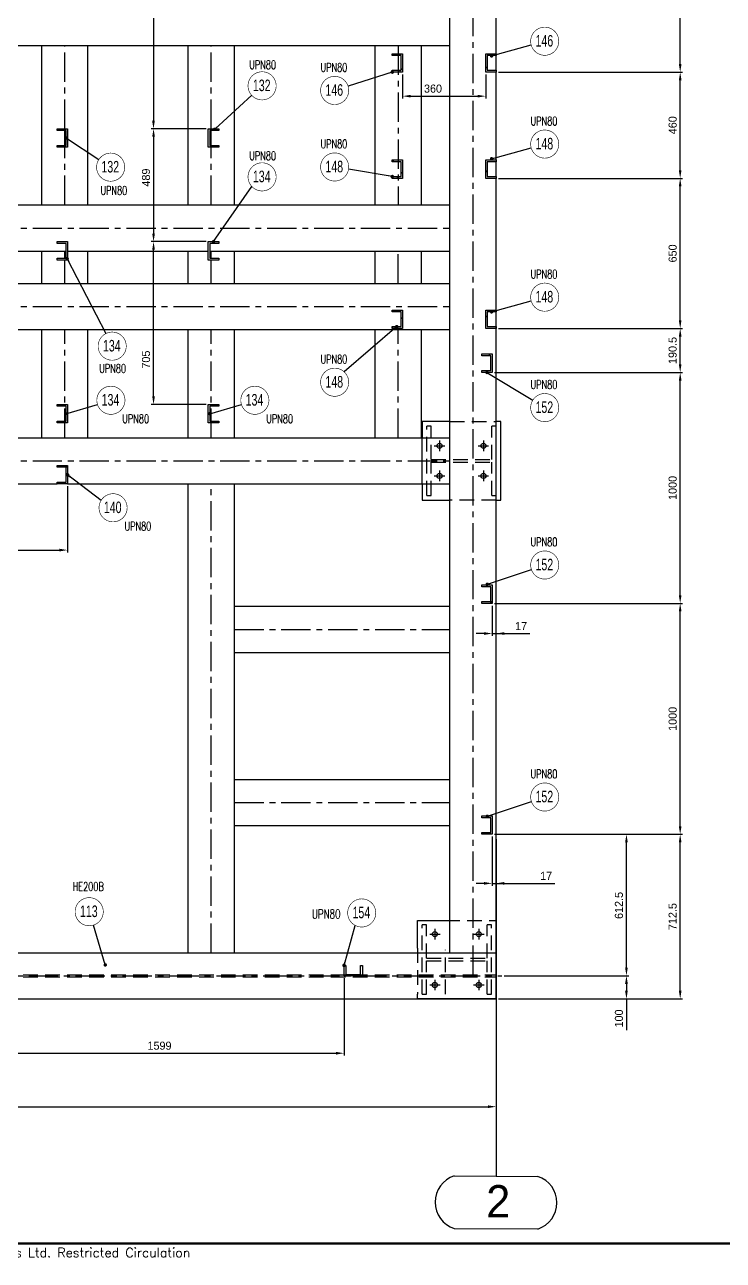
# Model space of a CAD drawing. Header units: millimetres. Extents: x 0 to 16187, y -20471 to 6290.
# Drawn here: x 9436 to 9739, y 3874 to 4409 of the extents above; entities that cross this region are included whole.
import ezdxf
from ezdxf.enums import TextEntityAlignment as Align

# ---------------------------------------------------------------- set-up
doc = ezdxf.new("R2010")
doc.units = ezdxf.units.MM
doc.header["$PDSIZE"] = -1
doc.linetypes.add('CENTERX2', pattern=[20.32, 12.7, -2.54, 2.54, -2.54])
doc.linetypes.add('DASHED2', pattern=[9.525, 6.35, -3.175])
doc.layers.add('BORDER1', color=3, linetype='Continuous')
doc.layers.add('BORDER2', color=7, linetype='Continuous')
doc.styles.add('MtXpl_txt_shx', font='txt.shx', dxfattribs={"height": 0.2})
doc.styles.add('ROMANC', font='ROMANC', dxfattribs={"height": 5})
doc.styles.add('ROMANS', font='ROMANS.shx', dxfattribs={"width": 0.8})
doc.styles.add('ROMANT', font='ROMANT', dxfattribs={"height": 4})
doc.styles.add('SLDTEXTSTYLE2', font='TXT', dxfattribs={"width": 0.686449})
doc.dimstyles.new('AM_ISO', dxfattribs={"dimtxt": 3.5, "dimasz": 3.5, "dimexe": 1, "dimexo": 1, "dimgap": 1.5, "dimtad": 1, "dimdsep": 46, "dimtxsty": 'Standard', "dimcen": 0, "dimclrd": 1, "dimclre": 1, "dimclrt": 1, "dimadec": 0, "dimazin": 2, "dimtp": 0.1, "dimtm": 0.1, "dimtfac": 0.71, "dimtdec": 3, "dimtmove": 0, "dimatfit": 3, "dimfxl": 1, "dimlwd": -1, "dimlwe": -1, "dimarcsym": 1})
doc.dimstyles.new('AM_ISO$7', dxfattribs={"dimtxt": 3.5, "dimasz": 3.5, "dimexe": 1, "dimexo": 1, "dimgap": 1.5, "dimtad": 1, "dimtoh": 1, "dimdsep": 46, "dimtxsty": 'Standard', "dimcen": 0, "dimclrd": 1, "dimclre": 1, "dimclrt": 1, "dimadec": 0, "dimazin": 2, "dimtp": 0.1, "dimtm": 0.1, "dimtfac": 0.71, "dimtdec": 3, "dimtmove": 0, "dimatfit": 3, "dimfxl": 1, "dimlwd": -1, "dimlwe": -1, "dimarcsym": 1})
pattern_1 = [(45, (8698.3727, 1683.945), (-4.490128, 4.490128), [])]

# ---------------------------------------------------------------- blocks, each defined once
blk = doc.blocks.new('*D2449')
at = {"color": 1, "linetype": 'ByBlock'}
for p, q in [((9414.29, 3996.32), (9414.29, 3962.77)), ((9574.19, 3996.32), (9574.19, 3962.77))]:
    blk.add_line(p, q, dxfattribs=at)
at = {"color": 2, "linetype": 'ByBlock'}
blk.add_line((9417.79, 3963.77), (9570.69, 3963.77), dxfattribs=at)
at = {"color": 2}
for points in [[(9417.79, 3964.35), (9417.79, 3963.18), (9414.29, 3963.77)], [(9570.69, 3963.18), (9570.69, 3964.35), (9574.19, 3963.77)]]:
    blk.add_solid(points, dxfattribs=at)
at = {"layer": 'Defpoints', "color": 0}
for p in [(9414.29, 3997.32), (9574.19, 3997.32), (9574.19, 3963.77)]:
    blk.add_point(p, dxfattribs=at)
at = {"color": 1, "insert": (9494.24, 3967.02), "char_height": 3.5, "attachment_point": 5}
blk.add_mtext('1599', dxfattribs=at)
blk = doc.blocks.new('*D2450')
at = {"color": 1, "linetype": 'ByBlock'}
for p, q in [((9643.55, 3997.32), (9697.56, 3997.32)), ((9641.09, 3987.32), (9697.56, 3987.32))]:
    blk.add_line(p, q, dxfattribs=at)
at = {"color": 2, "linetype": 'ByBlock'}
for p, q in [((9696.56, 3993.82), (9696.56, 3990.82)), ((9696.56, 3987.32), (9696.56, 3973.82))]:
    blk.add_line(p, q, dxfattribs=at)
at = {"color": 2}
for points in [[(9697.14, 3993.82), (9695.97, 3993.82), (9696.56, 3997.32)], [(9695.97, 3990.82), (9697.14, 3990.82), (9696.56, 3987.32)]]:
    blk.add_solid(points, dxfattribs=at)
at = {"layer": 'Defpoints', "color": 0}
for p in [(9642.55, 3997.32), (9640.09, 3987.32), (9696.56, 3987.32)]:
    blk.add_point(p, dxfattribs=at)
at = {"color": 1, "insert": (9693.31, 3978.82), "char_height": 3.5, "attachment_point": 5, "rotation": 90}
blk.add_mtext('100', dxfattribs=at)
blk = doc.blocks.new('*D2455')
at = {"color": 1, "linetype": 'ByBlock'}
for p, q in [((9638.39, 4157.57), (9638.39, 4144.52)), ((9640.09, 4138.69), (9640.09, 4146.52))]:
    blk.add_line(p, q, dxfattribs=at)
at = {"color": 2, "linetype": 'ByBlock'}
for p, q in [((9634.89, 4145.52), (9631.39, 4145.52)), ((9638.39, 4145.52), (9640.09, 4145.52)), ((9640.09, 4145.52), (9654.76, 4145.52)), ((9643.59, 4145.52), (9647.09, 4145.52))]:
    blk.add_line(p, q, dxfattribs=at)
at = {"color": 2}
for points in [[(9634.89, 4144.94), (9634.89, 4146.1), (9638.39, 4145.52)], [(9643.59, 4146.1), (9643.59, 4144.94), (9640.09, 4145.52)]]:
    blk.add_solid(points, dxfattribs=at)
at = {"layer": 'Defpoints', "color": 0}
for p in [(9638.39, 4158.57), (9640.09, 4145.52), (9640.09, 4137.69)]:
    blk.add_point(p, dxfattribs=at)
at = {"color": 1, "insert": (9650.92, 4148.77), "char_height": 3.5, "attachment_point": 5}
blk.add_mtext('17', dxfattribs=at)
blk = doc.blocks.new('*D2459')
at = {"color": 1, "linetype": 'ByBlock'}
for p, q in [((9369.99, 4209.32), (9369.99, 4180.65)), ((9454.39, 4209.32), (9454.39, 4180.65))]:
    blk.add_line(p, q, dxfattribs=at)
at = {"color": 2, "linetype": 'ByBlock'}
blk.add_line((9373.49, 4181.65), (9450.89, 4181.65), dxfattribs=at)
at = {"color": 2}
for points in [[(9373.49, 4182.23), (9373.49, 4181.06), (9369.99, 4181.65)], [(9450.89, 4181.06), (9450.89, 4182.23), (9454.39, 4181.65)]]:
    blk.add_solid(points, dxfattribs=at)
at = {"layer": 'Defpoints', "color": 0}
for p in [(9369.99, 4210.32), (9454.39, 4210.32), (9454.39, 4181.65)]:
    blk.add_point(p, dxfattribs=at)
at = {"color": 1, "insert": (9412.43, 4184.9), "char_height": 3.5, "attachment_point": 5}
blk.add_mtext('844', dxfattribs=at)
blk = doc.blocks.new('*D2791')
at = {"color": 1, "linetype": 'ByBlock'}
for p, q in [((9639.39, 4058.57), (9720.84, 4058.57)), ((9641.09, 3987.32), (9720.84, 3987.32))]:
    blk.add_line(p, q, dxfattribs=at)
at = {"color": 2, "linetype": 'ByBlock'}
blk.add_line((9719.84, 3990.82), (9719.84, 4055.07), dxfattribs=at)
at = {"color": 2}
for points in [[(9720.42, 4055.07), (9719.26, 4055.07), (9719.84, 4058.57)], [(9719.26, 3990.82), (9720.42, 3990.82), (9719.84, 3987.32)]]:
    blk.add_solid(points, dxfattribs=at)
at = {"layer": 'Defpoints', "color": 0}
for p in [(9638.39, 4058.57), (9719.84, 4058.57), (9640.09, 3987.32)]:
    blk.add_point(p, dxfattribs=at)
at = {"color": 1, "insert": (9716.59, 4022.94), "char_height": 3.5, "attachment_point": 5, "rotation": 90}
blk.add_mtext('712.5', dxfattribs=at)
blk = doc.blocks.new('*D2792')
at = {"color": 1, "linetype": 'ByBlock'}
for p, q in [((9639.39, 4158.57), (9720.84, 4158.57)), ((9639.39, 4058.57), (9720.84, 4058.57))]:
    blk.add_line(p, q, dxfattribs=at)
at = {"color": 2, "linetype": 'ByBlock'}
blk.add_line((9719.84, 4062.07), (9719.84, 4155.07), dxfattribs=at)
at = {"color": 2}
for points in [[(9720.42, 4155.07), (9719.26, 4155.07), (9719.84, 4158.57)], [(9719.26, 4062.07), (9720.42, 4062.07), (9719.84, 4058.57)]]:
    blk.add_solid(points, dxfattribs=at)
at = {"layer": 'Defpoints', "color": 0}
for p in [(9638.39, 4158.57), (9719.84, 4158.57), (9638.39, 4058.57)]:
    blk.add_point(p, dxfattribs=at)
at = {"color": 1, "insert": (9716.59, 4108.57), "char_height": 3.5, "attachment_point": 5, "rotation": 90}
blk.add_mtext('1000', dxfattribs=at)
blk = doc.blocks.new('*D2793')
at = {"color": 1, "linetype": 'ByBlock'}
for p, q in [((9638.39, 4057.57), (9638.39, 4036.33)), ((9640.09, 4056.52), (9640.09, 4036.33))]:
    blk.add_line(p, q, dxfattribs=at)
at = {"color": 2, "linetype": 'ByBlock'}
for p, q in [((9634.89, 4037.33), (9631.39, 4037.33)), ((9638.39, 4037.33), (9640.09, 4037.33)), ((9640.09, 4037.33), (9665.59, 4037.33)), ((9643.59, 4037.33), (9647.09, 4037.33))]:
    blk.add_line(p, q, dxfattribs=at)
at = {"color": 2}
for points in [[(9634.89, 4036.74), (9634.89, 4037.91), (9638.39, 4037.33)], [(9643.59, 4037.91), (9643.59, 4036.74), (9640.09, 4037.33)]]:
    blk.add_solid(points, dxfattribs=at)
at = {"layer": 'Defpoints', "color": 0}
for p in [(9638.39, 4058.57), (9640.09, 4057.52), (9640.09, 4037.33)]:
    blk.add_point(p, dxfattribs=at)
at = {"color": 1, "insert": (9661.76, 4040.58), "char_height": 3.5, "attachment_point": 5}
blk.add_mtext('17', dxfattribs=at)
blk = doc.blocks.new('*D2794')
at = {"color": 1, "linetype": 'ByBlock'}
for p, q in [((9639.39, 4258.57), (9720.84, 4258.57)), ((9639.39, 4158.57), (9720.84, 4158.57))]:
    blk.add_line(p, q, dxfattribs=at)
at = {"color": 2, "linetype": 'ByBlock'}
blk.add_line((9719.84, 4162.07), (9719.84, 4255.07), dxfattribs=at)
at = {"color": 2}
for points in [[(9720.42, 4255.07), (9719.26, 4255.07), (9719.84, 4258.57)], [(9719.26, 4162.07), (9720.42, 4162.07), (9719.84, 4158.57)]]:
    blk.add_solid(points, dxfattribs=at)
at = {"layer": 'Defpoints', "color": 0}
for p in [(9638.39, 4258.57), (9719.84, 4258.57), (9638.39, 4158.57)]:
    blk.add_point(p, dxfattribs=at)
at = {"color": 1, "insert": (9716.59, 4208.57), "char_height": 3.5, "attachment_point": 5, "rotation": 90}
blk.add_mtext('1000', dxfattribs=at)
blk = doc.blocks.new('*D2795')
at = {"color": 1, "linetype": 'ByBlock'}
for p, q in [((9641.09, 4277.62), (9720.84, 4277.62)), ((9639.39, 4258.57), (9720.84, 4258.57))]:
    blk.add_line(p, q, dxfattribs=at)
at = {"color": 2, "linetype": 'ByBlock'}
blk.add_line((9719.84, 4262.07), (9719.84, 4274.12), dxfattribs=at)
at = {"color": 2}
for points in [[(9720.42, 4274.12), (9719.26, 4274.12), (9719.84, 4277.62)], [(9719.26, 4262.07), (9720.42, 4262.07), (9719.84, 4258.57)]]:
    blk.add_solid(points, dxfattribs=at)
at = {"layer": 'Defpoints', "color": 0}
for p in [(9640.09, 4277.62), (9719.84, 4277.62), (9638.39, 4258.57)]:
    blk.add_point(p, dxfattribs=at)
at = {"color": 1, "insert": (9716.59, 4268.09), "char_height": 3.5, "attachment_point": 5, "rotation": 90}
blk.add_mtext('190.5', dxfattribs=at)
blk = doc.blocks.new('*D2796')
at = {"color": 1, "linetype": 'ByBlock'}
for p, q in [((9641.09, 4342.62), (9720.84, 4342.62)), ((9641.09, 4277.62), (9720.84, 4277.62))]:
    blk.add_line(p, q, dxfattribs=at)
at = {"color": 2, "linetype": 'ByBlock'}
blk.add_line((9719.84, 4281.12), (9719.84, 4339.12), dxfattribs=at)
at = {"color": 2}
for points in [[(9720.42, 4339.12), (9719.26, 4339.12), (9719.84, 4342.62)], [(9719.26, 4281.12), (9720.42, 4281.12), (9719.84, 4277.62)]]:
    blk.add_solid(points, dxfattribs=at)
at = {"layer": 'Defpoints', "color": 0}
for p in [(9640.09, 4342.62), (9719.84, 4342.62), (9640.09, 4277.62)]:
    blk.add_point(p, dxfattribs=at)
at = {"color": 1, "insert": (9716.59, 4310.12), "char_height": 3.5, "attachment_point": 5, "rotation": 90}
blk.add_mtext('650', dxfattribs=at)
blk = doc.blocks.new('*D2797')
at = {"color": 1, "linetype": 'ByBlock'}
for p, q in [((9641.09, 4388.62), (9720.84, 4388.62)), ((9641.09, 4342.62), (9720.84, 4342.62))]:
    blk.add_line(p, q, dxfattribs=at)
at = {"color": 2, "linetype": 'ByBlock'}
blk.add_line((9719.84, 4346.12), (9719.84, 4385.12), dxfattribs=at)
at = {"color": 2}
for points in [[(9720.42, 4385.12), (9719.26, 4385.12), (9719.84, 4388.62)], [(9719.26, 4346.12), (9720.42, 4346.12), (9719.84, 4342.62)]]:
    blk.add_solid(points, dxfattribs=at)
at = {"layer": 'Defpoints', "color": 0}
for p in [(9640.09, 4388.62), (9719.84, 4388.62), (9640.09, 4342.62)]:
    blk.add_point(p, dxfattribs=at)
at = {"color": 1, "insert": (9716.59, 4365.62), "char_height": 3.5, "attachment_point": 5, "rotation": 90}
blk.add_mtext('460', dxfattribs=at)
blk = doc.blocks.new('*D2798')
at = {"color": 1, "linetype": 'ByBlock'}
for p, q in [((9641.09, 4493.77), (9720.84, 4493.77)), ((9641.09, 4388.62), (9720.84, 4388.62))]:
    blk.add_line(p, q, dxfattribs=at)
at = {"color": 2, "linetype": 'ByBlock'}
blk.add_line((9719.84, 4392.12), (9719.84, 4490.27), dxfattribs=at)
at = {"color": 2}
for points in [[(9720.42, 4490.27), (9719.26, 4490.27), (9719.84, 4493.77)], [(9719.26, 4392.12), (9720.42, 4392.12), (9719.84, 4388.62)]]:
    blk.add_solid(points, dxfattribs=at)
at = {"layer": 'Defpoints', "color": 0}
for p in [(9640.09, 4493.77), (9719.84, 4493.77), (9640.09, 4388.62)]:
    blk.add_point(p, dxfattribs=at)
at = {"color": 1, "insert": (9716.59, 4441.19), "char_height": 3.5, "attachment_point": 5, "rotation": 90}
blk.add_mtext('1051.5', dxfattribs=at)
blk = doc.blocks.new('*D2803')
at = {"color": 1, "linetype": 'ByBlock'}
for p, q in [((9639.39, 4058.57), (9697.56, 4058.57)), ((9643.55, 3997.32), (9697.56, 3997.32))]:
    blk.add_line(p, q, dxfattribs=at)
at = {"color": 2, "linetype": 'ByBlock'}
blk.add_line((9696.56, 4000.82), (9696.56, 4055.07), dxfattribs=at)
at = {"color": 2}
for points in [[(9697.14, 4055.07), (9695.97, 4055.07), (9696.56, 4058.57)], [(9695.97, 4000.82), (9697.14, 4000.82), (9696.56, 3997.32)]]:
    blk.add_solid(points, dxfattribs=at)
at = {"layer": 'Defpoints', "color": 0}
for p in [(9638.39, 4058.57), (9696.56, 4058.57), (9642.55, 3997.32)]:
    blk.add_point(p, dxfattribs=at)
at = {"color": 1, "insert": (9693.31, 4027.76), "char_height": 3.5, "attachment_point": 5, "rotation": 90}
blk.add_mtext('612.5', dxfattribs=at)
blk = doc.blocks.new('*D2815')
at = {"color": 1, "linetype": 'ByBlock'}
for p, q in [((9514.39, 4513.02), (9490.63, 4513.02)), ((9514.39, 4364.12), (9490.63, 4364.12))]:
    blk.add_line(p, q, dxfattribs=at)
at = {"color": 2, "linetype": 'ByBlock'}
blk.add_line((9491.63, 4509.52), (9491.63, 4367.62), dxfattribs=at)
at = {"color": 2}
for points in [[(9492.22, 4509.52), (9491.05, 4509.52), (9491.63, 4513.02)], [(9491.05, 4367.62), (9492.22, 4367.62), (9491.63, 4364.12)]]:
    blk.add_solid(points, dxfattribs=at)
at = {"layer": 'Defpoints', "color": 0}
for p in [(9515.39, 4513.02), (9491.63, 4364.12), (9515.39, 4364.12)]:
    blk.add_point(p, dxfattribs=at)
at = {"color": 1, "insert": (9488.38, 4438.57), "char_height": 3.5, "attachment_point": 5, "rotation": 90}
blk.add_mtext('1489', dxfattribs=at)
blk = doc.blocks.new('*D2816')
at = {"color": 1, "linetype": 'ByBlock'}
for p, q in [((9514.39, 4364.12), (9490.67, 4364.12)), ((9514.39, 4315.22), (9490.67, 4315.22))]:
    blk.add_line(p, q, dxfattribs=at)
at = {"color": 2, "linetype": 'ByBlock'}
blk.add_line((9491.67, 4360.62), (9491.67, 4318.72), dxfattribs=at)
at = {"color": 2}
for points in [[(9492.25, 4360.62), (9491.08, 4360.62), (9491.67, 4364.12)], [(9491.08, 4318.72), (9492.25, 4318.72), (9491.67, 4315.22)]]:
    blk.add_solid(points, dxfattribs=at)
at = {"layer": 'Defpoints', "color": 0}
for p in [(9515.39, 4364.12), (9491.67, 4315.22), (9515.39, 4315.22)]:
    blk.add_point(p, dxfattribs=at)
at = {"color": 1, "insert": (9488.42, 4342.96), "char_height": 3.5, "attachment_point": 5, "rotation": 90}
blk.add_mtext('489', dxfattribs=at)
blk = doc.blocks.new('*D2817')
at = {"color": 1, "linetype": 'ByBlock'}
for p, q in [((9514.39, 4315.22), (9490.66, 4315.22)), ((9514.39, 4244.72), (9490.66, 4244.72))]:
    blk.add_line(p, q, dxfattribs=at)
at = {"color": 2, "linetype": 'ByBlock'}
blk.add_line((9491.66, 4248.22), (9491.66, 4311.72), dxfattribs=at)
at = {"color": 2}
for points in [[(9492.25, 4311.72), (9491.08, 4311.72), (9491.66, 4315.22)], [(9491.08, 4248.22), (9492.25, 4248.22), (9491.66, 4244.72)]]:
    blk.add_solid(points, dxfattribs=at)
at = {"layer": 'Defpoints', "color": 0}
for p in [(9491.66, 4315.22), (9515.39, 4315.22), (9515.39, 4244.72)]:
    blk.add_point(p, dxfattribs=at)
at = {"color": 1, "insert": (9488.41, 4264.14), "char_height": 3.5, "attachment_point": 5, "rotation": 90}
blk.add_mtext('705', dxfattribs=at)
blk = doc.blocks.new('*D2888')
at = {"color": 1, "linetype": 'ByBlock'}
for p, q in [((9216.09, 3986.32), (9216.09, 3939.62)), ((9640.09, 3986.32), (9640.09, 3939.62))]:
    blk.add_line(p, q, dxfattribs=at)
at = {"color": 2, "linetype": 'ByBlock'}
blk.add_line((9219.59, 3940.62), (9636.59, 3940.62), dxfattribs=at)
at = {"color": 2}
for points in [[(9219.59, 3941.2), (9219.59, 3940.03), (9216.09, 3940.62)], [(9636.59, 3940.03), (9636.59, 3941.2), (9640.09, 3940.62)]]:
    blk.add_solid(points, dxfattribs=at)
at = {"layer": 'Defpoints', "color": 0}
for p in [(9216.09, 3987.32), (9640.09, 3987.32), (9640.09, 3940.62)]:
    blk.add_point(p, dxfattribs=at)
at = {"color": 1, "insert": (9427.08, 3943.87), "char_height": 3.5, "attachment_point": 5}
blk.add_mtext('4240', dxfattribs=at)
blk = doc.blocks.new('A$7E9318152A351E9')
at = {"color": 1}
blk.add_line((13.2, 77.36), (13.2, 11.43), dxfattribs=at)
at = {"color": 1, "ltscale": 0.2}
blk.add_line((4.15, 11.48), (22.25, 11.39), dxfattribs=at)
at = {"color": 1, "linetype": 'Continuous', "lineweight": 25}
blk.add_line((4.14, 0.09), (22.29, 0.01), dxfattribs=at)
at = {"color": 1, "ltscale": 0.2}
for centre, radius, start, end in [((5.98, 5.79), 5.98, 107.869, 252.0246), ((20.4, 5.69), 5.99, 287.9651, 71.9697)]:
    blk.add_arc(centre, radius, start, end, dxfattribs=at)
at = {"color": 1, "linetype": 'Continuous', "lineweight": 25}
blk.add_text('2', height=7, rotation=359.9537, dxfattribs=at).set_placement((11.06, 2.5))
blk = doc.blocks.new('A$7E93E1561D17')
at = {"color": 6, "linetype": 'DASHED2'}
for p, q in [((0, 0), (0, 30)), ((0, 30), (1.9, 30)), ((1.9, 15.55), (1.9, 30)), ((28.1, 30), (30, 30)), ((28.1, 15.55), (28.1, 30)), ((30, 0), (30, 30)), ((28.1, 15.55), (1.9, 15.55)), ((1.9, 0), (1.9, 14.45)), ((28.1, 14.45), (1.9, 14.45)), ((28.1, 0), (28.1, 14.45)), ((1.9, 0), (0, 0)), ((30, 0), (28.1, 0))]:
    blk.add_line(p, q, dxfattribs=at)
blk = doc.blocks.new('*U609')
at = {"layer": 'BORDER1', "color": 154, "true_color": 0x1859a9, "const_width": 1}
blk.add_lwpolyline([(1.81, 811), (1144, 811), (1144, 0), (0, 0), (0, 811)], close=True, dxfattribs=at)
at = {"layer": 'BORDER2', "color": 154, "true_color": 0x1859a9, "style": 'ROMANS'}
blk.add_text('2017 ADNOC Onshore . All rights reserved. Abu Dhabi Company for Onshore Petroleum Operations Ltd. Restricted Circulation', height=4, dxfattribs=at).set_placement((489.5, -2), align=Align.TOP_CENTER)
at = {"layer": 'BORDER2', "flags": 8}
for tag, height, style, p in [('REV-A', 3.24, 'ROMANS', (986.93, 140.25)), ('RE-A', 8.06, 'ROMANT', (1084.63, 7.17))]:
    blk.add_attdef(tag, text='', height=height, dxfattribs=dict(at, style=style)).set_placement(p, align=Align.CENTER)
at = {"layer": 'BORDER2', "style": 'ROMANS', "width": 3.830216}
blk.add_attdef('DATE-A', text='', height=3.24, dxfattribs=at).set_placement((995.51, 140.25), (1008.51, 140.25), align=Align.FIT)
at = {"layer": 'BORDER2'}
for tag, height, style, p in [('DRN-A', 3.24, 'ROMANS', (1018.38, 140.25)), ('CHD-A', 3.24, 'ROMANS', (1032.35, 140.25)), ('APD-A', 3.24, 'ROMANS', (1046.64, 140.25)), ('CONS_CONT_VEND', 4.2, 'ROMANC', (1061.39, 72.83))]:
    blk.add_attdef(tag, text='', height=height, dxfattribs=dict(at, style=style)).set_placement(p, align=Align.CENTER)
at = {"layer": 'BORDER2', "style": 'ROMANS', "width": 0.8}
for tag, p, height in [('1:X', (997.23, 122.55), 3.5), ('LOC', (1042.74, 122.55), 3.5), ('PROJ_NO', (1118.64, 122.55), 3.5), ('CONS_DRG_NO', (1011, 63), 3)]:
    blk.add_attdef(tag, p, '', height=height, dxfattribs=at)
at = {"layer": 'BORDER2', "lineweight": 30, "width": 0.8, "flags": 104}
blk.add_attdef('COMMENTS-A', text='', height=2.2, dxfattribs=at).set_placement((1055.21, 142.07), align=Align.MIDDLE_LEFT)
at = {"layer": 'BORDER2', "style": 'ROMANS', "width": 0.8}
for tag, p in [('PROJECT_TITLE_1', (1061.07, 55.35)), ('PROJECT_TITLE_2', (1061.07, 49.3))]:
    blk.add_attdef(tag, text='', height=3.5, dxfattribs=at).set_placement(p, align=Align.MIDDLE)
at = {"layer": 'BORDER2', "style": 'ROMANT', "width": 0.8}
for tag, p in [('DRG_TITLE_1', (1061.07, 36.31)), ('DRG_TITLE_2', (1061.07, 28.31)), ('DRG_TITLE_3', (1061.07, 20.31))]:
    blk.add_attdef(tag, text='', height=5, dxfattribs=at).set_placement(p, align=Align.CENTER)
at = {"layer": 'BORDER2', "style": 'ROMANT'}
for tag, p in [('AR', (995, 7.17)), ('PA', (1011.74, 7.17)), ('DC', (1028.45, 7.17)), ('TS', (1120.84, 7.17))]:
    blk.add_attdef(tag, p, '', height=8.06, dxfattribs=at)
for tag, p in [('SRNO', (1074.7, 7.17)), ('SH', (1115.8, 7.18))]:
    blk.add_attdef(tag, text='', height=8.06, dxfattribs=at).set_placement(p, align=Align.RIGHT)
at = {"layer": 'BORDER2', "style": 'ROMANS', "flags": 2}
blk.add_attdef('TB_VERSION', text='', height=2, dxfattribs=at).set_placement((1, -1), align=Align.TOP_LEFT)
blk = doc.blocks.new('*D3990')
at = {"color": 1, "linetype": 'ByBlock'}
for p, q in [((9599.59, 4387.62), (9599.59, 4377.22)), ((9635.59, 4387.62), (9635.59, 4377.22))]:
    blk.add_line(p, q, dxfattribs=at)
at = {"color": 2, "linetype": 'ByBlock'}
blk.add_line((9603.09, 4378.22), (9632.09, 4378.22), dxfattribs=at)
at = {"color": 2}
for points in [[(9603.09, 4378.8), (9603.09, 4377.64), (9599.59, 4378.22)], [(9632.09, 4377.64), (9632.09, 4378.8), (9635.59, 4378.22)]]:
    blk.add_solid(points, dxfattribs=at)
at = {"layer": 'Defpoints', "color": 0}
for p in [(9599.59, 4388.62), (9635.59, 4388.62), (9635.59, 4378.22)]:
    blk.add_point(p, dxfattribs=at)
at = {"color": 1, "insert": (9612.74, 4381.47), "char_height": 3.5, "attachment_point": 5}
blk.add_mtext('360', dxfattribs=at)

msp = doc.modelspace()

# ---------------------------------------------------------------- hatches: boundary and pattern name
at = {"linetype": 'Continuous', "lineweight": 18}
h = msp.add_hatch(dxfattribs=at)
h.set_pattern_fill('ANSI31', scale=2, style=0)
h.set_pattern_definition(pattern_1)
h.paths.add_polyline_path([(9599.5886, 4388.61891), (9599.5886, 4396.61891), (9595.0886, 4396.61891), (9595.0886, 4395.81891), (9598.9886, 4395.81891), (9598.9886, 4389.41891), (9595.0886, 4389.41891), (9595.0886, 4388.61891)], flags=0)
h = msp.add_hatch(dxfattribs=at)
h.set_pattern_fill('ANSI31', scale=2, style=0)
h.set_pattern_definition(pattern_1)
h.paths.add_polyline_path([(9635.5886, 4396.61891), (9635.5886, 4388.61891), (9640.0886, 4388.61891), (9640.0886, 4389.41891), (9636.1886, 4389.41891), (9636.1886, 4395.81891), (9640.0886, 4395.81891), (9640.0886, 4396.61891)], flags=0)
h = msp.add_hatch(dxfattribs=at)
h.set_pattern_fill('ANSI31', scale=2, style=0)
h.set_pattern_definition(pattern_1)
h.paths.add_polyline_path([(9599.5886, 4342.61891), (9599.5886, 4350.61891), (9595.0886, 4350.61891), (9595.0886, 4349.81891), (9598.9886, 4349.81891), (9598.9886, 4343.41891), (9595.0886, 4343.41891), (9595.0886, 4342.61891)], flags=0)
h = msp.add_hatch(dxfattribs=at)
h.set_pattern_fill('ANSI31', scale=2, style=0)
h.set_pattern_definition(pattern_1)
h.paths.add_polyline_path([(9635.5886, 4350.61891), (9635.5886, 4342.61891), (9640.0886, 4342.61891), (9640.0886, 4343.41891), (9636.1886, 4343.41891), (9636.1886, 4349.81891), (9640.0886, 4349.81891), (9640.0886, 4350.61891)], flags=0)
h = msp.add_hatch(dxfattribs=at)
h.set_pattern_fill('ANSI31', scale=2, style=0)
h.set_pattern_definition(pattern_1)
h.paths.add_polyline_path([(9599.5886, 4277.61891), (9599.5886, 4285.61891), (9595.0886, 4285.61891), (9595.0886, 4284.81891), (9598.9886, 4284.81891), (9598.9886, 4278.41891), (9595.0886, 4278.41891), (9595.0886, 4277.61891)], flags=0)
h = msp.add_hatch(dxfattribs=at)
h.set_pattern_fill('ANSI31', scale=2, style=0)
h.set_pattern_definition(pattern_1)
h.paths.add_polyline_path([(9635.5886, 4285.61891), (9635.5886, 4277.61891), (9640.0886, 4277.61891), (9640.0886, 4278.41891), (9636.1886, 4278.41891), (9636.1886, 4284.81891), (9640.0886, 4284.81891), (9640.0886, 4285.61891)], flags=0)
h = msp.add_hatch(dxfattribs=at)
h.set_pattern_fill('ANSI31', scale=2, style=0)
h.set_pattern_definition(pattern_1)
h.paths.add_polyline_path([(9638.3886, 4258.56891), (9638.3886, 4266.56891), (9633.8886, 4266.56891), (9633.8886, 4265.76891), (9637.7886, 4265.76891), (9637.7886, 4259.36891), (9633.8886, 4259.36891), (9633.8886, 4258.56891)], flags=0)
h = msp.add_hatch(dxfattribs=at)
h.set_pattern_fill('ANSI31', scale=2, style=0)
h.set_pattern_definition(pattern_1)
h.paths.add_polyline_path([(9454.3886, 4210.31891), (9454.3886, 4218.31891), (9449.8886, 4218.31891), (9449.8886, 4217.51891), (9453.7886, 4217.51891), (9453.7886, 4211.11891), (9449.8886, 4211.11891), (9449.8886, 4210.31891)], flags=0)
h = msp.add_hatch(dxfattribs=at)
h.set_pattern_fill('ANSI31', scale=2, style=0)
h.set_pattern_definition(pattern_1)
h.paths.add_polyline_path([(9638.3886, 4158.56891), (9638.3886, 4166.56891), (9633.8886, 4166.56891), (9633.8886, 4165.76891), (9637.7886, 4165.76891), (9637.7886, 4159.36891), (9633.8886, 4159.36891), (9633.8886, 4158.56891)], flags=0)

# ---------------------------------------------------------------- linework, layer by layer
at = {"color": 3, "linetype": 'CENTERX2', "lineweight": 25}
for p, q in [((9630.0886, 3997.76891), (9630.0886, 4608.26891)), ((9453.1886, 4364.11891), (9453.1886, 4400.11891)), ((9516.6886, 4364.11891), (9516.6886, 4400.11891)), ((9597.6886, 4400.11891), (9597.6886, 4331.11891)), ((9453.1886, 4331.11891), (9453.1886, 4356.11891)), ((9516.6886, 4331.11891), (9516.6886, 4356.11891)), ((9236.0886, 4321.11891), (9620.0886, 4321.11891)), ((9453.1886, 4297.11891), (9453.1886, 4307.21891)), ((9516.6886, 4297.11891), (9516.6886, 4307.21891)), ((9597.6886, 4297.11891), (9597.6886, 4311.11891)), ((9236.0886, 4287.11891), (9620.0886, 4287.11891)), ((9453.1886, 4230.31891), (9453.1886, 4277.11891)), ((9516.6886, 4230.31891), (9516.6886, 4277.11891)), ((9597.6886, 4230.31891), (9597.6886, 4277.11891)), ((9236.0886, 4220.31891), (9620.0886, 4220.31891)), ((9516.6886, 4007.31891), (9516.6886, 4210.31891)), ((9526.6886, 4147.31891), (9620.0886, 4147.31891)), ((9526.6886, 4072.31891), (9620.0886, 4072.31891)), ((9214.06626, 3997.31891), (9642.54923, 3997.31891))]:
    msp.add_line(p, q, dxfattribs=at)
at = {"color": 7, "linetype": 'Continuous', "lineweight": 25}
for p, q in [((9620.0886, 4007.31891), (9620.0886, 4598.71891)), ((9640.0886, 4396.61891), (9640.0886, 4493.76891)), ((9620.0886, 4400.11891), (9620.0886, 4410.11891)), ((9236.0886, 4400.11891), (9620.0886, 4400.11891)), ((9443.1886, 4331.11891), (9443.1886, 4400.11891)), ((9443.1886, 4400.11891), (9453.1886, 4400.11891)), ((9453.1886, 4400.11891), (9463.1886, 4400.11891)), ((9463.1886, 4331.11891), (9463.1886, 4400.11891)), ((9506.6886, 4400.11891), (9516.6886, 4400.11891)), ((9506.6886, 4331.11891), (9506.6886, 4400.11891)), ((9516.6886, 4400.11891), (9526.6886, 4400.11891)), ((9526.6886, 4331.11891), (9526.6886, 4400.11891)), ((9587.6886, 4331.11891), (9587.6886, 4400.11891)), ((9587.6886, 4400.11891), (9597.6886, 4400.11891)), ((9597.6886, 4400.11891), (9607.6886, 4400.11891)), ((9607.6886, 4331.11891), (9607.6886, 4400.11891)), ((9595.0886, 4396.61891), (9599.5886, 4396.61891)), ((9595.0886, 4395.81891), (9595.0886, 4396.61891)), ((9598.9886, 4395.81891), (9595.0886, 4395.81891)), ((9598.9886, 4389.41891), (9598.9886, 4395.81891)), ((9599.5886, 4396.61891), (9599.5886, 4388.61891)), ((9635.5886, 4396.61891), (9640.0886, 4396.61891)), ((9635.5886, 4388.61891), (9635.5886, 4396.61891)), ((9636.1886, 4395.81891), (9636.1886, 4389.41891)), ((9640.0886, 4395.81891), (9636.1886, 4395.81891)), ((9640.0886, 4396.61891), (9640.0886, 4395.81891)), ((9640.0886, 4389.41891), (9640.0886, 4395.81891)), ((9595.0886, 4388.61891), (9595.0886, 4389.41891)), ((9595.0886, 4389.41891), (9598.9886, 4389.41891)), ((9599.5886, 4388.61891), (9595.0886, 4388.61891)), ((9640.0886, 4388.61891), (9635.5886, 4388.61891)), ((9636.1886, 4389.41891), (9640.0886, 4389.41891)), ((9640.0886, 4389.41891), (9640.0886, 4388.61891)), ((9640.0886, 4350.61891), (9640.0886, 4388.61891)), ((9449.8886, 4363.31891), (9449.8886, 4364.11891)), ((9449.8886, 4364.11891), (9454.3886, 4364.11891)), ((9453.7886, 4363.31891), (9449.8886, 4363.31891)), ((9453.1886, 4356.91891), (9453.1886, 4363.31891)), ((9453.7886, 4356.91891), (9453.7886, 4363.31891)), ((9454.3886, 4364.11891), (9454.3886, 4356.11891)), ((9515.3886, 4356.11891), (9515.3886, 4364.11891)), ((9515.3886, 4364.11891), (9519.8886, 4364.11891)), ((9515.9886, 4363.31891), (9515.9886, 4356.91891)), ((9519.8886, 4363.31891), (9515.9886, 4363.31891)), ((9516.6886, 4356.91891), (9516.6886, 4363.31891)), ((9519.8886, 4364.11891), (9519.8886, 4363.31891)), ((9449.8886, 4356.11891), (9449.8886, 4356.91891)), ((9449.8886, 4356.91891), (9453.7886, 4356.91891)), ((9454.3886, 4356.11891), (9449.8886, 4356.11891)), ((9519.8886, 4356.11891), (9515.3886, 4356.11891)), ((9515.9886, 4356.91891), (9519.8886, 4356.91891)), ((9519.8886, 4356.91891), (9519.8886, 4356.11891)), ((9595.0886, 4350.61891), (9599.5886, 4350.61891)), ((9595.0886, 4349.81891), (9595.0886, 4350.61891)), ((9599.5886, 4350.61891), (9599.5886, 4342.61891)), ((9635.5886, 4350.61891), (9640.0886, 4350.61891)), ((9635.5886, 4342.61891), (9635.5886, 4350.61891)), ((9640.0886, 4350.61891), (9640.0886, 4349.81891)), ((9598.9886, 4349.81891), (9595.0886, 4349.81891)), ((9598.9886, 4343.41891), (9598.9886, 4349.81891)), ((9640.0886, 4349.81891), (9636.1886, 4349.81891)), ((9636.1886, 4349.81891), (9636.1886, 4343.41891)), ((9640.0886, 4343.41891), (9640.0886, 4349.81891)), ((9595.0886, 4342.61891), (9595.0886, 4343.41891)), ((9595.0886, 4343.41891), (9598.9886, 4343.41891)), ((9599.5886, 4342.61891), (9595.0886, 4342.61891)), ((9640.0886, 4342.61891), (9635.5886, 4342.61891)), ((9636.1886, 4343.41891), (9640.0886, 4343.41891)), ((9640.0886, 4343.41891), (9640.0886, 4342.61891)), ((9640.0886, 4285.61891), (9640.0886, 4342.61891)), ((9236.0886, 4331.11891), (9620.0886, 4331.11891)), ((9443.1886, 4331.11891), (9453.1886, 4331.11891)), ((9453.1886, 4331.11891), (9463.1886, 4331.11891)), ((9506.6886, 4331.11891), (9516.6886, 4331.11891)), ((9516.6886, 4331.11891), (9526.6886, 4331.11891)), ((9587.6886, 4331.11891), (9597.6886, 4331.11891)), ((9597.6886, 4331.11891), (9607.6886, 4331.11891)), ((9620.0886, 4321.11891), (9620.0886, 4331.11891)), ((9620.0886, 4311.11891), (9620.0886, 4321.11891)), ((9449.8886, 4314.41891), (9449.8886, 4315.21891)), ((9449.8886, 4315.21891), (9454.3886, 4315.21891)), ((9453.7886, 4314.41891), (9449.8886, 4314.41891)), ((9453.7886, 4308.01891), (9453.7886, 4314.41891)), ((9454.3886, 4315.21891), (9454.3886, 4307.21891)), ((9515.3886, 4315.21891), (9519.8886, 4315.21891)), ((9515.3886, 4307.21891), (9515.3886, 4315.21891)), ((9519.8886, 4314.41891), (9515.9886, 4314.41891)), ((9515.9886, 4314.41891), (9515.9886, 4308.01891)), ((9519.8886, 4315.21891), (9519.8886, 4314.41891)), ((9370.5886, 4311.11891), (9453.7886, 4311.11891)), ((9443.1886, 4297.11891), (9443.1886, 4311.11891)), ((9443.1886, 4311.11891), (9453.1886, 4311.11891)), ((9449.8886, 4307.21891), (9449.8886, 4308.01891)), ((9449.8886, 4308.01891), (9453.7886, 4308.01891)), ((9454.3886, 4307.21891), (9449.8886, 4307.21891)), ((9453.1886, 4308.01891), (9453.1886, 4311.11891)), ((9453.1886, 4311.11891), (9453.7886, 4311.11891)), ((9454.3886, 4311.11891), (9463.1886, 4311.11891)), ((9454.3886, 4311.11891), (9515.3886, 4311.11891)), ((9463.1886, 4297.11891), (9463.1886, 4311.11891)), ((9506.6886, 4297.11891), (9506.6886, 4311.11891)), ((9506.6886, 4311.11891), (9515.3886, 4311.11891)), ((9519.8886, 4307.21891), (9515.3886, 4307.21891)), ((9515.9886, 4311.11891), (9516.6886, 4311.11891)), ((9515.9886, 4311.11891), (9620.0886, 4311.11891)), ((9515.9886, 4308.01891), (9519.8886, 4308.01891)), ((9516.6886, 4308.01891), (9516.6886, 4311.11891)), ((9516.6886, 4311.11891), (9526.6886, 4311.11891)), ((9519.8886, 4308.01891), (9519.8886, 4307.21891)), ((9526.6886, 4297.11891), (9526.6886, 4311.11891)), ((9587.6886, 4297.11891), (9587.6886, 4311.11891)), ((9587.6886, 4311.11891), (9597.6886, 4311.11891)), ((9597.6886, 4311.11891), (9607.6886, 4311.11891)), ((9607.6886, 4297.11891), (9607.6886, 4311.11891)), ((9236.0886, 4297.11891), (9620.0886, 4297.11891)), ((9443.1886, 4297.11891), (9453.1886, 4297.11891)), ((9453.1886, 4297.11891), (9463.1886, 4297.11891)), ((9506.6886, 4297.11891), (9516.6886, 4297.11891)), ((9516.6886, 4297.11891), (9526.6886, 4297.11891)), ((9587.6886, 4297.11891), (9597.6886, 4297.11891)), ((9597.6886, 4297.11891), (9607.6886, 4297.11891)), ((9620.0886, 4287.11891), (9620.0886, 4297.11891)), ((9620.0886, 4277.11891), (9620.0886, 4287.11891)), ((9595.0886, 4284.81891), (9595.0886, 4285.61891)), ((9595.0886, 4285.61891), (9599.5886, 4285.61891)), ((9598.9886, 4284.81891), (9595.0886, 4284.81891)), ((9598.9886, 4278.41891), (9598.9886, 4284.81891)), ((9599.5886, 4285.61891), (9599.5886, 4277.61891)), ((9635.5886, 4277.61891), (9635.5886, 4285.61891)), ((9635.5886, 4285.61891), (9640.0886, 4285.61891)), ((9640.0886, 4284.81891), (9636.1886, 4284.81891)), ((9636.1886, 4284.81891), (9636.1886, 4278.41891)), ((9640.0886, 4285.61891), (9640.0886, 4284.81891)), ((9640.0886, 4278.41891), (9640.0886, 4284.81891)), ((9236.0886, 4277.11891), (9620.0886, 4277.11891)), ((9443.1886, 4277.11891), (9453.1886, 4277.11891)), ((9443.1886, 4230.31891), (9443.1886, 4277.11891)), ((9453.1886, 4277.11891), (9463.1886, 4277.11891)), ((9463.1886, 4230.31891), (9463.1886, 4277.11891)), ((9506.6886, 4230.31891), (9506.6886, 4277.11891)), ((9506.6886, 4277.11891), (9516.6886, 4277.11891)), ((9516.6886, 4277.11891), (9526.6886, 4277.11891)), ((9526.6886, 4230.31891), (9526.6886, 4277.11891)), ((9587.6886, 4277.11891), (9597.6886, 4277.11891)), ((9587.6886, 4230.31891), (9587.6886, 4277.11891)), ((9595.0886, 4277.61891), (9595.0886, 4278.41891)), ((9595.0886, 4278.41891), (9598.9886, 4278.41891)), ((9599.5886, 4277.61891), (9595.0886, 4277.61891)), ((9597.6886, 4277.11891), (9607.6886, 4277.11891)), ((9607.6886, 4230.31891), (9607.6886, 4277.11891)), ((9640.0886, 4277.61891), (9635.5886, 4277.61891)), ((9636.1886, 4278.41891), (9640.0886, 4278.41891)), ((9640.0886, 4278.41891), (9640.0886, 4277.61891)), ((9640.0886, 3997.76891), (9640.0886, 4277.61891)), ((9633.8886, 4265.76891), (9633.8886, 4266.56891)), ((9633.8886, 4266.56891), (9638.3886, 4266.56891)), ((9637.7886, 4265.76891), (9633.8886, 4265.76891)), ((9637.7886, 4259.36891), (9637.7886, 4265.76891)), ((9638.3886, 4266.56891), (9638.3886, 4258.56891)), ((9633.8886, 4258.56891), (9633.8886, 4259.36891)), ((9633.8886, 4259.36891), (9637.7886, 4259.36891)), ((9638.3886, 4258.56891), (9633.8886, 4258.56891)), ((9449.8886, 4243.91891), (9449.8886, 4244.71891)), ((9449.8886, 4244.71891), (9454.3886, 4244.71891)), ((9453.7886, 4243.91891), (9449.8886, 4243.91891)), ((9453.7886, 4237.51891), (9453.7886, 4243.91891)), ((9454.3886, 4244.71891), (9454.3886, 4236.71891)), ((9515.3886, 4244.71891), (9519.8886, 4244.71891)), ((9515.3886, 4236.71891), (9515.3886, 4244.71891)), ((9519.8886, 4243.91891), (9515.9886, 4243.91891)), ((9515.9886, 4243.91891), (9515.9886, 4237.51891)), ((9519.8886, 4244.71891), (9519.8886, 4243.91891)), ((9449.8886, 4236.71891), (9449.8886, 4237.51891)), ((9449.8886, 4237.51891), (9453.7886, 4237.51891)), ((9454.3886, 4236.71891), (9449.8886, 4236.71891)), ((9519.8886, 4236.71891), (9515.3886, 4236.71891)), ((9515.9886, 4237.51891), (9519.8886, 4237.51891)), ((9519.8886, 4237.51891), (9519.8886, 4236.71891)), ((9620.0886, 4237.31891), (9608.0886, 4237.31891)), ((9608.0886, 4237.31891), (9608.0886, 4230.31891)), ((9642.0886, 4237.31891), (9640.0886, 4237.31891)), ((9642.0886, 4203.31891), (9642.0886, 4237.31891)), ((9295.2573, 4230.31891), (9620.0886, 4230.31891)), ((9443.1886, 4230.31891), (9453.1886, 4230.31891)), ((9453.1886, 4230.31891), (9463.1886, 4230.31891)), ((9506.6886, 4230.31891), (9516.6886, 4230.31891)), ((9516.6886, 4230.31891), (9526.6886, 4230.31891)), ((9587.6886, 4230.31891), (9597.6886, 4230.31891)), ((9597.6886, 4230.31891), (9607.6886, 4230.31891)), ((9620.0886, 4220.31891), (9620.0886, 4230.31891)), ((9620.0886, 4220.31891), (9620.0886, 4230.31891)), ((9449.8886, 4217.51891), (9449.8886, 4218.31891)), ((9449.8886, 4218.31891), (9454.3886, 4218.31891)), ((9453.7886, 4217.51891), (9449.8886, 4217.51891)), ((9453.7886, 4211.11891), (9453.7886, 4217.51891)), ((9454.3886, 4218.31891), (9454.3886, 4210.31891)), ((9620.0886, 4210.31891), (9620.0886, 4220.31891)), ((9620.0886, 4210.31891), (9620.0886, 4220.31891)), ((9449.8886, 4210.31891), (9449.8886, 4211.11891)), ((9449.8886, 4211.11891), (9453.7886, 4211.11891)), ((9374.4886, 4210.31891), (9449.8886, 4210.31891)), ((9454.3886, 4210.31891), (9449.8886, 4210.31891)), ((9454.3886, 4210.31891), (9620.0886, 4210.31891)), ((9506.6886, 4210.31891), (9516.6886, 4210.31891)), ((9506.6886, 4007.31891), (9506.6886, 4210.31891)), ((9516.6886, 4210.31891), (9526.6886, 4210.31891)), ((9526.6886, 4007.31891), (9526.6886, 4210.31891)), ((9608.0886, 4210.31891), (9608.0886, 4203.31891)), ((9608.0886, 4203.31891), (9620.0886, 4203.31891)), ((9640.0886, 4203.31891), (9642.0886, 4203.31891)), ((9633.8886, 4165.76891), (9633.8886, 4166.56891)), ((9633.8886, 4166.56891), (9638.3886, 4166.56891)), ((9637.7886, 4165.76891), (9633.8886, 4165.76891)), ((9637.7886, 4159.36891), (9637.7886, 4165.76891)), ((9638.3886, 4166.56891), (9638.3886, 4158.56891)), ((9633.8886, 4158.56891), (9633.8886, 4159.36891)), ((9633.8886, 4159.36891), (9637.7886, 4159.36891)), ((9638.3886, 4158.56891), (9633.8886, 4158.56891)), ((9526.6886, 4157.31891), (9620.0886, 4157.31891)), ((9526.6886, 4147.31891), (9526.6886, 4157.31891)), ((9620.0886, 4147.31891), (9620.0886, 4157.31891)), ((9526.6886, 4137.31891), (9526.6886, 4147.31891)), ((9620.0886, 4137.31891), (9620.0886, 4147.31891)), ((9526.6886, 4137.31891), (9620.0886, 4137.31891)), ((9526.6886, 4082.31891), (9620.0886, 4082.31891)), ((9526.6886, 4072.31891), (9526.6886, 4082.31891)), ((9620.0886, 4072.31891), (9620.0886, 4082.31891)), ((9526.6886, 4062.31891), (9526.6886, 4072.31891)), ((9620.0886, 4062.31891), (9620.0886, 4072.31891)), ((9633.8886, 4065.76891), (9633.8886, 4066.56891)), ((9633.8886, 4066.56891), (9638.3886, 4066.56891)), ((9638.3886, 4066.56891), (9638.3886, 4058.56891)), ((9526.6886, 4062.31891), (9620.0886, 4062.31891)), ((9637.7886, 4065.76891), (9633.8886, 4065.76891)), ((9637.7886, 4059.36891), (9637.7886, 4065.76891)), ((9633.8886, 4059.36891), (9637.7886, 4059.36891)), ((9633.8886, 4058.56891), (9633.8886, 4059.36891)), ((9638.3886, 4058.56891), (9633.8886, 4058.56891)), ((9606.0886, 4009.31891), (9606.0886, 4021.31891)), ((9606.0886, 4021.31891), (9618.0886, 4021.31891)), ((9638.0886, 4021.31891), (9640.0886, 4021.31891)), ((9640.0886, 4021.31891), (9640.0886, 3987.31891)), ((9216.0886, 4007.31891), (9640.0886, 4007.31891)), ((9506.6886, 4007.31891), (9516.6886, 4007.31891)), ((9516.6886, 4007.31891), (9526.6886, 4007.31891)), ((9574.1886, 3997.31891), (9574.1886, 4001.81891)), ((9574.1886, 4001.81891), (9574.9886, 4001.81891)), ((9582.1886, 3997.31891), (9574.1886, 3997.31891)), ((9574.9886, 4001.81891), (9574.9886, 3997.91891)), ((9574.9886, 3997.91891), (9581.3886, 3997.91891)), ((9581.3886, 3997.91891), (9581.3886, 4001.81891)), ((9581.3886, 4001.81891), (9582.1886, 4001.81891)), ((9582.1886, 4001.81891), (9582.1886, 3997.31891)), ((9640.0886, 3997.31891), (9640.0886, 3997.76891)), ((9640.0886, 3987.31891), (9640.0886, 3997.31891)), ((9216.0886, 3987.31891), (9640.0886, 3987.31891)), ((9606.0886, 3987.31891), (9606.0886, 3989.31891)), ((9640.0886, 3987.31891), (9606.0886, 3987.31891))]:
    msp.add_line(p, q, dxfattribs=at)
at = {"color": 2, "linetype": 'DASHED2', "lineweight": 25}
for p, q in [((9620.0886, 4237.31891), (9640.0886, 4237.31891)), ((9640.0886, 4203.31891), (9620.0886, 4203.31891)), ((9618.0886, 4021.31891), (9638.0886, 4021.31891)), ((9606.0886, 4009.31891), (9606.0886, 3989.31891)), ((9618.0886, 3989.31891), (9618.0886, 4008.60325)), ((9216.0886, 3997.76891), (9640.0886, 3997.76891)), ((9216.0886, 3996.86891), (9640.0886, 3996.86891))]:
    msp.add_line(p, q, dxfattribs=at)
for p, q in [((9608.0886, 4210.31891), (9608.0886, 4230.31891)), ((9615.5886, 4229.0573), (9615.5886, 4224.51082)), ((9634.5886, 4229.0573), (9634.5886, 4224.51082)), ((9613.31536, 4226.78406), (9617.86184, 4226.78406)), ((9632.31536, 4226.78406), (9636.86184, 4226.78406)), ((9613.31536, 4213.78406), (9617.86184, 4213.78406)), ((9615.5886, 4216.0573), (9615.5886, 4211.51082)), ((9632.31536, 4213.78406), (9636.86184, 4213.78406)), ((9634.5886, 4216.0573), (9634.5886, 4211.51082)), ((9611.31536, 4015.31891), (9615.86184, 4015.31891)), ((9613.5886, 4017.59215), (9613.5886, 4013.04567)), ((9630.31536, 4015.31891), (9634.86184, 4015.31891)), ((9632.5886, 4017.59215), (9632.5886, 4013.04567)), ((9611.31536, 3993.31891), (9615.86184, 3993.31891)), ((9613.5886, 3995.59215), (9613.5886, 3991.04567)), ((9630.31536, 3993.31891), (9634.86184, 3993.31891)), ((9632.5886, 3995.59215), (9632.5886, 3991.04567))]:
    msp.add_line(p, q)
at = {"color": 4, "lineweight": 25}
for points in [[(9655.06175, 4402.00386, 0.25, 0.25, -1), (9667.24925, 4402.00386, 0.25, 0.25, -1)], [(9532.60565, 4382.69578, 0.25, 0.25, -1), (9544.79315, 4382.69578, 0.25, 0.25, -1)], [(9564.0393, 4380.69891, 0.25, 0.25, -1), (9576.2268, 4380.69891, 0.25, 0.25, -1)], [(9655.06175, 4357.46746, 0.25, 0.25, -1), (9667.24925, 4357.46746, 0.25, 0.25, -1)], [(9466.98037, 4347.47033, 0.25, 0.25, -1), (9479.16787, 4347.47033, 0.25, 0.25, -1)], [(9564.0393, 4347.55555, 0.25, 0.25, -1), (9576.2268, 4347.55555, 0.25, 0.25, -1)], [(9532.60565, 4343.26999, 0.25, 0.25, -1), (9544.79315, 4343.26999, 0.25, 0.25, -1)], [(9655.06175, 4291.18073, 0.25, 0.25, -1), (9667.24925, 4291.18073, 0.25, 0.25, -1)], [(9467.64913, 4269.96667, 0.25, 0.25, -1), (9479.83663, 4269.96667, 0.25, 0.25, -1)], [(9564.0393, 4254.33983, 0.25, 0.25, -1), (9576.2268, 4254.33983, 0.25, 0.25, -1)], [(9467.08655, 4246.53519, 0.25, 0.25, -1), (9479.27405, 4246.53519, 0.25, 0.25, -1)], [(9529.4683, 4246.53519, 0.25, 0.25, -1), (9541.6558, 4246.53519, 0.25, 0.25, -1)], [(9655.06175, 4243.35294, 0.25, 0.25, -1), (9667.24925, 4243.35294, 0.25, 0.25, -1)], [(9468.0382, 4199.97822, 0.25, 0.25, -1), (9480.2257, 4199.97822, 0.25, 0.25, -1)], [(9655.06175, 4175.18703, 0.25, 0.25, -1), (9667.24925, 4175.18703, 0.25, 0.25, -1)], [(9655.06175, 4074.7212, 0.25, 0.25, -1), (9667.24925, 4074.7212, 0.25, 0.25, -1)], [(9457.68989, 4025.05152, 0.25, 0.25, -1), (9469.87739, 4025.05152, 0.25, 0.25, -1)], [(9575.77004, 4024.52726, 0.25, 0.25, -1), (9587.95754, 4024.52726, 0.25, 0.25, -1)]]:
    msp.add_lwpolyline(points, format="xyseb", close=True, dxfattribs=at)
for centre in [(9615.5886, 4226.78406), (9634.5886, 4226.78406), (9615.5886, 4213.78406), (9634.5886, 4213.78406), (9613.5886, 4015.31891), (9632.5886, 4015.31891), (9613.5886, 3993.31891), (9632.5886, 3993.31891)]:
    msp.add_circle(centre, 1.1)
at = {"color": 7, "linetype": 'Continuous', "lineweight": 25}
msp.add_circle((9613.5886, 4015.31891), 1.1, dxfattribs=at)

# ---------------------------------------------------------------- block references
at = {"xscale": -1}
for p in [(9640.0886, 4205.31891), (9638.0886, 3989.31891)]:
    msp.add_blockref('A$7E93E1561D17', p, dxfattribs=at)
at = {"xscale": 2, "yscale": 2, "zscale": 2}
msp.add_blockref('A$7E9318152A351E9', (9613.6856, 3887.67132), dxfattribs=at)
at = {"layer": 'BORDER1'}
msp.add_blockref('*U609', (8846.73852, 3881.44049), dxfattribs=at)

# ---------------------------------------------------------------- texts
at = {"color": 4, "lineweight": 25, "style": 'SLDTEXTSTYLE2', "width": 0.686449}
for s, p in [('146', (9660.98903, 4402.19683)), ('132', (9538.53293, 4382.88875)), ('146', (9569.96658, 4380.89188)), ('148', (9660.98903, 4357.66043)), ('132', (9472.90765, 4347.6633)), ('148', (9569.96658, 4347.74852)), ('134', (9538.53293, 4343.46296)), ('148', (9660.98903, 4291.3737)), ('134', (9473.57641, 4270.15964)), ('148', (9569.96658, 4254.5328)), ('134', (9473.01383, 4246.72816)), ('134', (9535.39557, 4246.72816)), ('152', (9660.98903, 4243.54591)), ('140', (9473.96548, 4200.17119)), ('152', (9660.98903, 4175.38)), ('152', (9660.98903, 4074.91417)), ('113', (9463.61717, 4025.24449)), ('154', (9581.69732, 4024.72023))]:
    msp.add_text(s, height=5, dxfattribs=at).set_placement(p, align=Align.MIDDLE_CENTER)
at = {"color": 4, "lineweight": 25, "style": 'MtXpl_txt_shx', "width": 0.6875}
for s, height, p in [('UPN80', 3.75, (9533.14729, 4389.96737)), ('UPN80', 3.75, (9564.01293, 4388.79356)), ('UPN80', 3.75, (9655.03537, 4365.5621)), ('UPN80', 3.75, (9564.01293, 4355.65019)), ('UPN80', 3.75, (9533.14729, 4350.54159)), ('UPN80', 3.75, (9468.65233, 4335.51147)), ('UPN80', 3.75, (9655.03537, 4299.27537)), ('UPN80', 3.75, (9564.01293, 4262.43447)), ('UPN80', 3.75, (9468.15335, 4258.43402)), ('UPN80', 3.75, (9655.03537, 4251.44758)), ('UPN80', 3.75, (9478.12717, 4236.65826)), ('UPN80', 3.75, (9540.50892, 4236.65826)), ('UPN80', 3.75, (9479.07882, 4190.10129)), ('UPN80', 3.75, (9655.03537, 4183.28167)), ('UPN80', 3.75, (9655.03537, 4082.81585)), ('HE200B', 3.75, (9456.61383, 4034.08342)), ('UPN80', 4, (9560.28397, 4022.05232))]:
    msp.add_text(s, height=height, dxfattribs=at).set_placement(p)

# ---------------------------------------------------------------- dimensions: what is measured, and where the dimension line sits
for base, p1, p2, picture, middle in [((9491.63374, 4364.11891), (9515.3886, 4513.01891), (9515.3886, 4364.11891), '*D2815', (9488.38374, 4438.56891)), ((9719.8415, 4493.76891), (9640.0886, 4388.61891), (9640.0886, 4493.76891), '*D2798', (9716.5915, 4441.19391)), ((9719.8415, 4388.61891), (9640.0886, 4342.61891), (9640.0886, 4388.61891), '*D2797', (9716.5915, 4365.61891)), ((9719.8415, 4342.61891), (9640.0886, 4277.61891), (9640.0886, 4342.61891), '*D2796', (9716.5915, 4310.11891)), ((9719.8415, 4277.61891), (9638.3886, 4258.56891), (9640.0886, 4277.61891), '*D2795', (9716.5915, 4268.09391)), ((9719.8415, 4258.56891), (9638.3886, 4158.56891), (9638.3886, 4258.56891), '*D2794', (9716.5915, 4208.56891))]:
    dim = msp.add_linear_dim(base=base, p1=p1, p2=p2, angle=90, dimstyle='AM_ISO', override={"dimtxt": 3.5, "dimlfac": 10, "dimclrd": 2})
    dim.commit()
    dim.dimension.update_dxf_attribs({"geometry": picture, "text_midpoint": middle})
for base, p1, p2, picture, middle in [((9635.5886, 4378.22103), (9599.5886, 4388.61891), (9635.5886, 4388.61891), '*D3990', (9612.74439, 4378.22103)), ((9454.3886, 4181.64708), (9369.9886, 4210.31891), (9454.3886, 4210.31891), '*D2459', (9412.42801, 4181.64708)), ((9640.0886, 4145.5189), (9638.3886, 4158.56891), (9640.0886, 4137.69391), '*D2455', (9650.92193, 4145.5189)), ((9640.0886, 4037.3272), (9638.3886, 4058.56891), (9640.0886, 4057.52031), '*D2793', (9661.75527, 4037.3272)), ((9640.0886, 3940.61655), (9216.0886, 3987.31891), (9640.0886, 3987.31891), '*D2888', (9427.07543, 3940.61655))]:
    dim = msp.add_linear_dim(base=base, p1=p1, p2=p2, dimstyle='AM_ISO', override={"dimtxt": 3.5, "dimlfac": 10, "dimclrd": 2})
    dim.commit()
    dim.dimension.update_dxf_attribs({"geometry": picture, "text_midpoint": middle, "dimtype": 160})
for base, p1, p2, picture, middle in [((9491.66598, 4315.21891), (9515.3886, 4364.11891), (9515.3886, 4315.21891), '*D2816', (9491.66598, 4342.96476)), ((9491.66353, 4315.21891), (9515.3886, 4244.71891), (9515.3886, 4315.21891), '*D2817', (9491.66353, 4264.14304)), ((9719.8415, 4158.56891), (9638.3886, 4058.56891), (9638.3886, 4158.56891), '*D2792', (9719.8415, 4108.56891)), ((9719.8415, 4058.56891), (9640.0886, 3987.31891), (9638.3886, 4058.56891), '*D2791', (9719.8415, 4022.94391)), ((9696.55567, 4058.56891), (9642.54923, 3997.31891), (9638.3886, 4058.56891), '*D2803', (9696.55567, 4027.7557)), ((9696.55567, 3987.31891), (9642.54923, 3997.31891), (9640.0886, 3987.31891), '*D2450', (9696.55567, 3978.81891))]:
    dim = msp.add_linear_dim(base=base, p1=p1, p2=p2, angle=90, dimstyle='AM_ISO', override={"dimtxt": 3.5, "dimlfac": 10, "dimclrd": 2})
    dim.commit()
    dim.dimension.update_dxf_attribs({"geometry": picture, "text_midpoint": middle, "dimtype": 160})
dim = msp.add_linear_dim(base=(9574.1886, 3963.76512), p1=(9414.2886, 3997.31891), p2=(9574.1886, 3997.31891), dimstyle='AM_ISO', override={"dimtxt": 3.5, "dimlfac": 10, "dimclrd": 2})
dim.commit()
dim.dimension.update_dxf_attribs({"geometry": '*D2449', "text_midpoint": (9494.2386, 3967.01512)})

# ---------------------------------------------------------------- leaders
at = {"color": 4, "lineweight": 25}
for points in [[(9638.1386, 4395.64204), (9655.28198, 4400.38043)], [(9595.0886, 4388.61891), (9575.94132, 4382.54225)], [(9518.15714, 4363.88498), (9534.20523, 4378.58042)], [(9638.1386, 4351.10564), (9655.28198, 4355.84403)], [(9595.0886, 4343.41891), (9576.14477, 4346.55904)], [(9638.1386, 4284.81891), (9655.28198, 4289.5573)], [(9597.0386, 4278.41891), (9574.23359, 4258.84754)], [(9636.30886, 4166.85968), (9655.37342, 4173.26316)], [(9636.30886, 4066.39385), (9655.37342, 4072.79733)], [(9470.74341, 4002.0101), (9465.70751, 4019.26944)]]:
    msp.add_leader(points, dimstyle='AM_ISO$7', override={"dimasz": 1.5, "dimldrblk": 'Dot'}, dxfattribs=at)
at = {"color": 2}
for points in [[(9453.87569, 4360.07988), (9467.98074, 4350.81566)], [(9517.6386, 4315.21891), (9534.20523, 4339.15463)], [(9454.24018, 4307.81297), (9470.95152, 4275.3835)], [(9636.1386, 4258.56891), (9655.94915, 4246.51959)], [(9453.6776, 4240.71891), (9467.38773, 4244.64312)], [(9516.05935, 4240.71891), (9529.76948, 4244.64312)], [(9454.3886, 4214.31891), (9469.03857, 4203.32356)], [(9574.1886, 4001.81891), (9579.02755, 4019.13379)]]:
    msp.add_leader(points, dimstyle='AM_ISO$7', override={"dimasz": 1.5, "dimldrblk": 'Dot'}, dxfattribs=at)

doc.saveas('drawing.dxf')
